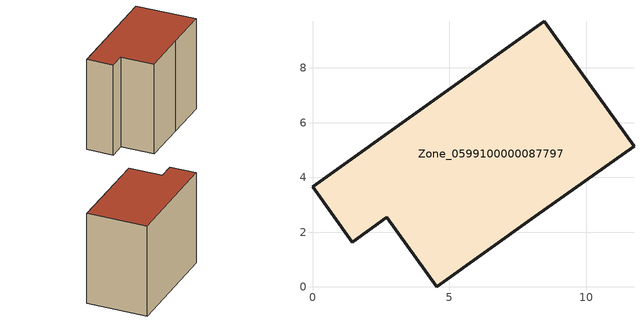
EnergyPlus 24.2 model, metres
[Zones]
Zone_0599100000087797
 floor ground (C_G): 8.47,9.71 11.74,5.13 8.14,2.58 4.54,0 2.72,2.54 1.45,1.63 0,3.65 z0
 wall outside (C_F): 0,3.65 1.45,1.63 2.72,2.54 4.54,0 8.14,2.58 11.74,5.13 8.47,9.71 0,3.65 z0:8.69
 roof outside (C_R): 4.54,0 8.14,2.58 11.74,5.13 8.47,9.71 0,3.65 1.45,1.63 2.72,2.54 z8.69
[BUILDING]
Pand.0599100000087797: North Axis=0; Terrain=City; Loads Convergence Tolerance Value=0.04; Temperature Convergence Tolerance Value=0.4; Solar Distribution=FullExterior; Maximum Number of Warmup Days=25; Minimum Number of Warmup Days=1
[Site:Location]
Rotterdam.The.Hague.AP_ZH_NLD Design_Conditions: Latitude=51.96; Longitude=4.45; Time Zone=1; Elevation=-4.5
[SITE:GROUNDTEMPERATURE:BUILDINGSURFACE]
18, 18, 18, 18, 18, 18, 18, 18, 18, 18, 18, 18
[MATERIAL] Thermal Absorptance=0.9; Solar Absorptance=0.7; Visible Absorptance=0.7
Name | Roughness | Thickness | Conductivity | Density | Specific Heat
G.TC.1975-1991 | MediumSmooth | 0.15 | 0.288461 | 540 | 1210
F.TC.1975-1991 | Rough | 0.3 | 0.230769 | 1920 | 840
R.TC.1975-1991 | MediumRough | 0.2 | 0.153846 | 1500 | 1000
[CONSTRUCTION]
C_G: G.TC.1975-1991
C_F: F.TC.1975-1991
C_R: R.TC.1975-1991
[ZONE]
Zone_0599100000087797: Type=1; Multiplier=1; Ceiling Height=Autocalculate; Volume=Autocalculate; Floor Area=autocalculate; Part of Total Floor Area=Yes
[ZONEINFILTRATION:DESIGNFLOWRATE]
Infil_Zone_0599100000087797: Zone or ZoneList or Space or SpaceList=Zone_0599100000087797; Schedule=AlwaysOn; Design Flow Rate Calculation Method=Flow/Area; Flow Rate per Floor Area=0.003; Constant Term Coefficient=1; Temperature Term Coefficient=0; Velocity Term Coefficient=0; Velocity Squared Term Coefficient=0
[HVACTEMPLATE:ZONE:IDEALLOADSAIRSYSTEM]
Zone_0599100000087797: Maximum Heating Supply Air Temperature=50; Minimum Cooling Supply Air Temperature=13; Maximum Heating Supply Air Humidity Ratio=0.0156; Minimum Cooling Supply Air Humidity Ratio=0.0077; Heating Limit=NoLimit; Cooling Limit=NoLimit; Dehumidification Control Type=ConstantSensibleHeatRatio; Cooling Sensible Heat Ratio=0.7; Dehumidification Setpoint=60; Humidification Control Type=None; Humidification Setpoint=30; Outdoor Air Method=None; Outdoor Air Flow Rate per Person=0.00944; Outdoor Air Flow Rate per Zone Floor Area=0; Outdoor Air Flow Rate per Zone=0; Demand Controlled Ventilation Type=None; Outdoor Air Economizer Type=NoEconomizer; Heat Recovery Type=None; Sensible Heat Recovery Effectiveness=0.7; Latent Heat Recovery Effectiveness=0.65
[ZONECONTROL:THERMOSTAT]
ThermostatControl_Zone_0599100000087797: Zone or ZoneList=Zone_0599100000087797; Control Type Schedule=DualSetpointControlType; Control 1=Thermostat_Zone_0599100000087797; Temperature Difference Between Cutout And Setpoint=0
[THERMOSTATSETPOINT:DUALSETPOINT]
Thermostat_Zone_0599100000087797: Heating Setpoint Temperature Schedule=HeatingSetpoint_Zone_0599100000087797; Cooling Setpoint Temperature Schedule=CoolingSetpoint_Zone_0599100000087797
[SCHEDULE:COMPACT]
HeatingSetpoint_Zone_0599100000087797: Through: 12/31, For: AllDays, Until: 24:00, 21
CoolingSetpoint_Zone_0599100000087797: Through: 12/31, For: AllDays, Until: 24:00, 24
DualSetpointControlType: Through: 12/31, For: AllDays, Until: 24:00, 4
AlwaysOn: Through: 12/31, For: AllDays, Until: 24:00, 1
